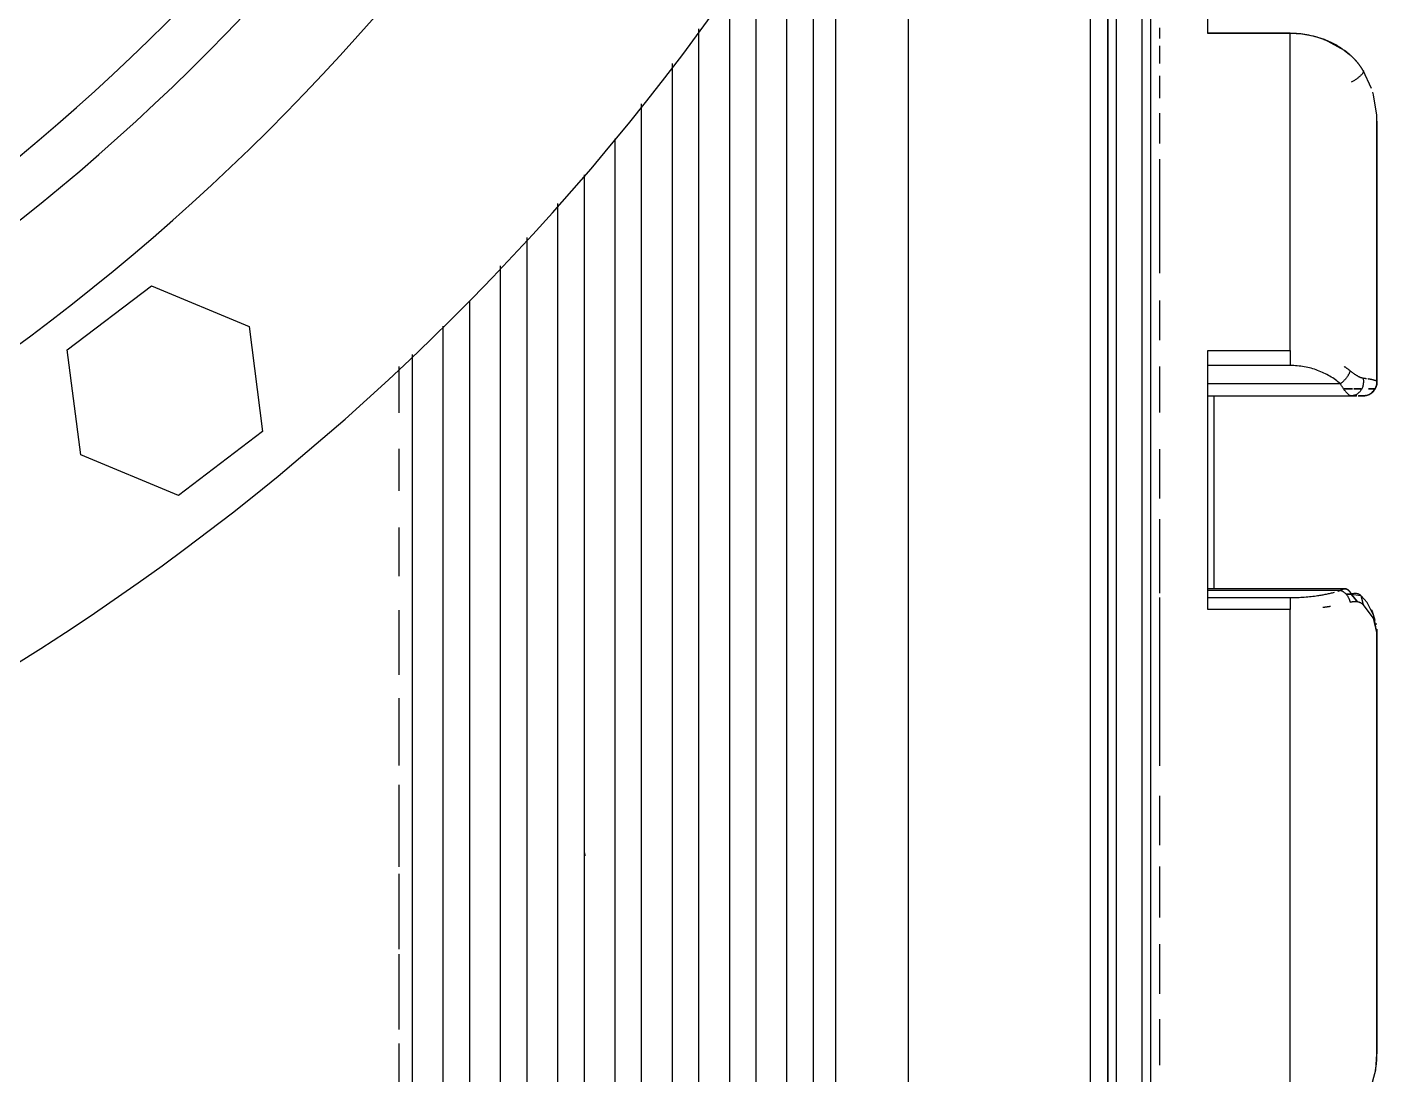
# Model space of a CAD drawing. Extents: x -181672 to 290600, y -29000 to 395522.
# Drawn here: x 10176.9 to 10272.7, y 33117.9 to 33192.2 of the extents above; entities that cross this region are included whole.
import ezdxf

# ---------------------------------------------------------------- set-up
doc = ezdxf.new("R2010")
doc.units = 0
doc.header["$LTSCALE"] = 10
doc.linetypes.add('XFM7P20PCW$0$Dashed', pattern=[2, 1, -1])

# ---------------------------------------------------------------- blocks, each defined once
blk = doc.blocks.new('XFM7P20PCW')
at = {"color": 1, "linetype": 'XFM7P20PCW$0$Dashed', "ltscale": 50}
for p, q in [((10234.27059, 33095.73835), (10234.27059, 33196.05608)), ((10228.60304, 33195.50514), (10228.60304, 33096.28929)), ((10230.78707, 33195.50654), (10230.78707, 33096.28789)), ((10232.66575, 33195.50514), (10232.66575, 33096.28929)), ((10226.72308, 33194.91619), (10226.72308, 33096.28789)), ((10239.39945, 33194.93687), (10239.39945, 33096.85756)), ((10252.3472, 33096.85756), (10252.3472, 33194.93687)), ((10254.19389, 33097.47313), (10254.19389, 33194.3213)), ((10256.01405, 33097.47313), (10256.01405, 33194.3213)), ((10253.57833, 33191.02288), (10253.57833, 33193.03025)), ((10256.62961, 33191.02288), (10256.62961, 33193.03025)), ((10260.66084, 33191.75021), (10260.66084, 33192.75654)), ((10224.54033, 33192.06409), (10224.54033, 33096.28929)), ((10257.24538, 33192.14456), (10257.24538, 33191.39422)), ((10266.50519, 33191.77168), (10260.66084, 33191.77168)), ((10266.50519, 33191.75021), (10260.66084, 33191.75021)), ((10266.50519, 33191.77168), (10266.50519, 33191.75021)), ((10266.50519, 33191.74992), (10266.50519, 33191.7714)), ((10266.50519, 33169.25421), (10266.50519, 33191.75021)), ((10257.24538, 33190.86225), (10257.24538, 33189.60593)), ((10222.66037, 33189.61432), (10222.66037, 33096.28789)), ((10253.57833, 33175.70534), (10253.57833, 33190.06653)), ((10256.62961, 33175.70534), (10256.62961, 33190.06653)), ((10257.24538, 33188.74858), (10257.24538, 33187.15742)), ((10272.27468, 33187.83787), (10271.67259, 33189.12738)), ((10271.68875, 33189.10935), (10271.67259, 33189.12738)), ((10220.47762, 33186.76434), (10220.47762, 33096.28929)), ((10257.24538, 33186.08619), (10257.24538, 33183.93685)), ((10272.66084, 33185.51237), (10272.64822, 33185.94189)), ((10272.66084, 33185.51237), (10272.66084, 33167.03232)), ((10218.59765, 33184.27877), (10218.59765, 33096.28789)), ((10257.24538, 33182.83191), (10257.24538, 33174.73546)), ((10216.41483, 33181.70697), (10216.41483, 33096.68188)), ((10214.53494, 33179.69022), (10214.53494, 33097.27279)), ((10212.35212, 33177.26443), (10212.35212, 33097.87876)), ((10210.47223, 33175.25378), (10210.47223, 33098.32378)), ((10179.76537, 33169.28886), (10185.73123, 33173.84319)), ((10185.73123, 33173.84319), (10192.65832, 33170.95377)), ((10253.57833, 33166.64056), (10253.57833, 33173.56264)), ((10256.62961, 33166.64056), (10256.62961, 33173.56264)), ((10208.28941, 33172.77605), (10208.28941, 33098.75482)), ((10257.24538, 33172.80632), (10257.24538, 33169.9949)), ((10192.65832, 33170.95377), (10193.61956, 33163.51003)), ((10206.40944, 33170.98002), (10206.40944, 33099.0449)), ((10180.72661, 33161.84511), (10179.76537, 33169.28886)), ((10260.66084, 33150.88015), (10260.66084, 33169.25421)), ((10260.66084, 33169.25421), (10266.50519, 33169.25421)), ((10266.50519, 33169.25421), (10266.50519, 33168.18133)), ((10204.22669, 33168.97467), (10204.22669, 33099.29195)), ((10203.28675, 33168.11731), (10203.28677, 33165.49506)), ((10257.24538, 33168.10943), (10257.24538, 33164.85939)), ((10266.50519, 33168.18133), (10260.66084, 33168.18133)), ((10270.07042, 33166.88346), (10260.66084, 33166.88346)), ((10272.53667, 33166.55559), (10272.36848, 33166.32575)), ((10203.28677, 33165.49505), (10203.28677, 33164.81921)), ((10260.66084, 33166.03232), (10270.83295, 33166.03232)), ((10260.66084, 33166.03232), (10270.83295, 33166.03232)), ((10261.09675, 33166.05462), (10261.09675, 33152.32413)), ((10270.83281, 33166.03232), (10271.21827, 33166.03232)), ((10271.32124, 33166.03232), (10271.65906, 33166.03232)), ((10193.61956, 33163.51003), (10187.65371, 33158.9557)), ((10253.57833, 33156.53561), (10253.57833, 33164.19275)), ((10256.62961, 33156.53561), (10256.62961, 33164.19275)), ((10187.65371, 33158.9557), (10180.72661, 33161.84511)), ((10203.28678, 33162.2624), (10203.28679, 33160.16194)), ((10257.24538, 33162.25162), (10257.24538, 33158.7464)), ((10203.28679, 33160.16193), (10203.2868, 33159.29701)), ((10257.24538, 33157.2763), (10257.24538, 33152.01998)), ((10203.28681, 33156.69488), (10203.28682, 33154.63719)), ((10203.28682, 33154.63718), (10203.28682, 33153.23692)), ((10253.57833, 33137.65639), (10253.57833, 33153.90544)), ((10256.62961, 33137.65639), (10256.62961, 33153.90544)), ((10270.37412, 33152.34248), (10260.66084, 33152.34248)), ((10260.66084, 33152.23425), (10270.07053, 33152.23425)), ((10270.37493, 33152.34124), (10270.24861, 33152.34124)), ((10270.83311, 33151.96022), (10270.49686, 33151.96022)), ((10270.49686, 33151.95927), (10270.83295, 33151.95927)), ((10270.83314, 33151.96022), (10271.24737, 33151.43014)), ((10257.24538, 33151.71145), (10257.24538, 33139.77445)), ((10260.66084, 33151.7197), (10266.50519, 33151.7197)), ((10266.50519, 33151.7197), (10266.50519, 33150.88015)), ((10203.28683, 33150.8147), (10203.28684, 33148.99504)), ((10266.50519, 33150.88015), (10260.66084, 33150.88015)), ((10266.50519, 33114.47993), (10266.50519, 33150.88015)), ((10272.60116, 33149.86772), (10272.60699, 33149.80698)), ((10272.63863, 33149.47708), (10272.66084, 33149.24552)), ((10272.66084, 33149.24625), (10272.66084, 33119.34444)), ((10203.28684, 33148.99502), (10203.28685, 33146.23934)), ((10203.28686, 33144.58688), (10203.28686, 33143.31127)), ((10203.28686, 33143.31125), (10203.28688, 33139.80715)), ((10203.28688, 33138.41848), (10203.28689, 33137.66224)), ((10203.28689, 33137.66221), (10203.28691, 33132.60828)), ((10257.24538, 33137.65675), (10257.24538, 33134.1443)), ((10253.57833, 33127.60169), (10253.57833, 33135.25882)), ((10256.62961, 33127.60169), (10256.62961, 33135.25882)), ((10203.28691, 33132.1238), (10203.28693, 33126.77046)), ((10257.24538, 33132.62236), (10257.24538, 33129.00506)), ((10257.24538, 33127.11535), (10257.24538, 33123.59638)), ((10203.28693, 33126.41706), (10203.28696, 33121.67402)), ((10253.57833, 33118.2318), (10253.57833, 33125.15388)), ((10256.62961, 33118.2318), (10256.62961, 33125.15388)), ((10203.28696, 33121.67398), (10203.28696, 33121.07589)), ((10257.24538, 33121.80076), (10257.24538, 33118.53313)), ((10203.28696, 33120.08251), (10203.28698, 33116.90298))]:
    blk.add_line(p, q, dxfattribs=at)
at = {"color": 1, "linetype": 'XFM7P20PCW$0$Dashed', "ltscale": 50, "flags": 128}
for points in [[(10253.57833, 33098.08869), (10253.57833, 33098.12694), (10253.57833, 33098.2416), (10253.57833, 33098.4325), (10253.57833, 33098.69934), (10253.57833, 33099.04168), (10253.57833, 33099.45898), (10253.57833, 33099.95058), (10253.57833, 33100.51567), (10253.57833, 33101.15337), (10253.57833, 33101.86265), (10253.57833, 33102.64238), (10253.57833, 33103.4913), (10253.57833, 33104.40806), (10253.57833, 33105.3912), (10253.57833, 33106.43914), (10253.57833, 33107.5502), (10253.57833, 33108.72261), (10253.57833, 33109.95449), (10253.57833, 33111.24388), (10253.57833, 33112.5887), (10253.57833, 33113.9868), (10253.57833, 33115.43596), (10253.57833, 33116.93385), (10253.57833, 33118.47807), (10253.57833, 33120.06616), (10253.57833, 33121.69557), (10253.57833, 33123.3637), (10253.57833, 33125.06788), (10253.57833, 33126.80538), (10253.57833, 33128.57343), (10253.57833, 33130.36919), (10253.57833, 33132.18979), (10253.57833, 33134.03231), (10253.57833, 33135.89382), (10253.57833, 33137.77134), (10253.57833, 33139.66185), (10253.57833, 33141.56234), (10253.57833, 33143.46976), (10253.57833, 33145.38107), (10253.57833, 33147.2932), (10253.57833, 33149.2031), (10253.57833, 33151.10771), (10253.57833, 33153.00399), (10253.57833, 33154.88889), (10253.57833, 33156.75941), (10253.57833, 33158.61256), (10253.57833, 33160.44536), (10253.57833, 33162.25489), (10253.57833, 33164.03824), (10253.57833, 33165.79258), (10253.57833, 33167.51509), (10253.57833, 33169.20302), (10253.57833, 33170.85366), (10253.57833, 33172.46437), (10253.57833, 33174.03259), (10253.57833, 33175.55579), (10253.57833, 33177.03154), (10253.57833, 33178.45749), (10253.57833, 33179.83135), (10253.57833, 33181.15092), (10253.57833, 33182.41409), (10253.57833, 33183.61885), (10253.57833, 33184.76325), (10253.57833, 33185.84548), (10253.57833, 33186.8638), (10253.57833, 33187.81658), (10253.57833, 33188.70231), (10253.57833, 33189.51955), (10253.57833, 33190.267), (10253.57833, 33190.94347), (10253.57833, 33191.54788), (10253.57833, 33192.07926), (10253.57833, 33192.53676), (10253.57833, 33192.91964), (10253.57833, 33193.2273), (10253.57833, 33193.45923), (10253.57833, 33193.61508), (10253.57833, 33193.69459), (10253.57833, 33193.70574)], [(10253.57833, 33193.70574), (10253.57833, 33193.6675), (10253.57833, 33193.55283), (10253.57833, 33193.36193), (10253.57833, 33193.09509), (10253.57833, 33192.75275), (10253.57833, 33192.33545), (10253.57833, 33191.84386), (10253.57833, 33191.27876), (10253.57833, 33190.64106), (10253.57833, 33189.93178), (10253.57833, 33189.15206), (10253.57833, 33188.30313), (10253.57833, 33187.38637), (10253.57833, 33186.40323), (10253.57833, 33185.35529), (10253.57833, 33184.24423), (10253.57833, 33183.07182), (10253.57833, 33181.83994), (10253.57833, 33180.55056), (10253.57833, 33179.20574), (10253.57833, 33177.80763), (10253.57833, 33176.35847), (10253.57833, 33174.86058), (10253.57833, 33173.31636), (10253.57833, 33171.72827), (10253.57833, 33170.09886), (10253.57833, 33168.43073), (10253.57833, 33166.72655), (10253.57833, 33164.98905), (10253.57833, 33163.22101), (10253.57833, 33161.42525), (10253.57833, 33159.60465), (10253.57833, 33157.76212), (10253.57833, 33155.90061), (10253.57833, 33154.02309), (10253.57833, 33152.13258), (10253.57833, 33150.23209), (10253.57833, 33148.32467), (10253.57833, 33146.41336), (10253.57833, 33144.50123), (10253.57833, 33142.59133), (10253.57833, 33140.68672), (10253.57833, 33138.79045), (10253.57833, 33136.90554), (10253.57833, 33135.03502), (10253.57833, 33133.18188), (10253.57833, 33131.34907), (10253.57833, 33129.53955), (10253.57833, 33127.75619), (10253.57833, 33126.00185), (10253.57833, 33124.27934), (10253.57833, 33122.59142), (10253.57833, 33120.94078), (10253.57833, 33119.33006), (10253.57833, 33117.76185), (10253.57833, 33116.23864), (10253.57833, 33114.76289), (10253.57833, 33113.33694), (10253.57833, 33111.96308), (10253.57833, 33110.64351), (10253.57833, 33109.38034), (10253.57833, 33108.17559), (10253.57833, 33107.03118), (10253.57833, 33105.94895), (10253.57833, 33104.93063), (10253.57833, 33103.97785), (10253.57833, 33103.09213), (10253.57833, 33102.27489), (10253.57833, 33101.52743), (10253.57833, 33100.85096), (10253.57833, 33100.24655), (10253.57833, 33099.71517), (10253.57833, 33099.25768), (10253.57833, 33098.87479), (10253.57833, 33098.56714), (10253.57833, 33098.3352), (10253.57833, 33098.17935), (10253.57833, 33098.09984), (10253.57833, 33098.08869)], [(10256.62961, 33098.08869), (10256.62961, 33098.12694), (10256.62961, 33098.2416), (10256.62961, 33098.4325), (10256.62961, 33098.69934), (10256.62961, 33099.04168), (10256.62961, 33099.45898), (10256.62961, 33099.95058), (10256.62961, 33100.51567), (10256.62961, 33101.15337), (10256.62961, 33101.86265), (10256.62961, 33102.64238), (10256.62961, 33103.4913), (10256.62961, 33104.40806), (10256.62961, 33105.3912), (10256.62961, 33106.43914), (10256.62961, 33107.5502), (10256.62961, 33108.72261), (10256.62961, 33109.95449), (10256.62961, 33111.24388), (10256.62961, 33112.5887), (10256.62961, 33113.9868), (10256.62961, 33115.43596), (10256.62961, 33116.93385), (10256.62961, 33118.47807), (10256.62961, 33120.06616), (10256.62961, 33121.69557), (10256.62961, 33123.3637), (10256.62961, 33125.06788), (10256.62961, 33126.80538), (10256.62961, 33128.57343), (10256.62961, 33130.36919), (10256.62961, 33132.18979), (10256.62961, 33134.03231), (10256.62961, 33135.89382), (10256.62961, 33137.77134), (10256.62961, 33139.66185), (10256.62961, 33141.56234), (10256.62961, 33143.46976), (10256.62961, 33145.38107), (10256.62961, 33147.2932), (10256.62961, 33149.2031), (10256.62961, 33151.10771), (10256.62961, 33153.00399), (10256.62961, 33154.88889), (10256.62961, 33156.75941), (10256.62961, 33158.61256), (10256.62961, 33160.44536), (10256.62961, 33162.25489), (10256.62961, 33164.03824), (10256.62961, 33165.79258), (10256.62961, 33167.51509), (10256.62961, 33169.20302), (10256.62961, 33170.85366), (10256.62961, 33172.46437), (10256.62961, 33174.03259), (10256.62961, 33175.55579), (10256.62961, 33177.03154), (10256.62961, 33178.45749), (10256.62961, 33179.83135), (10256.62961, 33181.15092), (10256.62961, 33182.41409), (10256.62961, 33183.61885), (10256.62961, 33184.76325), (10256.62961, 33185.84548), (10256.62961, 33186.8638), (10256.62961, 33187.81658), (10256.62961, 33188.70231), (10256.62961, 33189.51955), (10256.62961, 33190.267), (10256.62961, 33190.94347), (10256.62961, 33191.54788), (10256.62961, 33192.07926), (10256.62961, 33192.53676), (10256.62961, 33192.91964), (10256.62961, 33193.2273), (10256.62961, 33193.45923), (10256.62961, 33193.61508), (10256.62961, 33193.69459), (10256.62961, 33193.70574)], [(10266.50519, 33191.77091), (10267.31979, 33191.72197), (10268.13583, 33191.5733), (10268.90578, 33191.33191), (10270.32787, 33190.57025), (10270.72024, 33190.26347)], [(10272.64758, 33185.95266), (10272.41408, 33187.3845), (10272.35627, 33187.5861)], [(10272.66084, 33167.03232), (10272.66084, 33168.4065), (10272.66084, 33169.74467), (10272.66084, 33171.04469), (10272.66084, 33172.30448), (10272.66084, 33173.52202), (10272.66084, 33174.69537), (10272.66084, 33175.82265), (10272.66084, 33176.90206), (10272.66084, 33177.93186), (10272.66084, 33178.91042), (10272.66084, 33179.83616), (10272.66084, 33180.7076), (10272.66084, 33181.52336), (10272.66084, 33182.28212), (10272.66084, 33182.98268), (10272.66084, 33183.6239), (10272.66084, 33184.20477), (10272.66084, 33184.72436), (10272.66084, 33185.18183), (10272.66084, 33185.51237)], [(10272.66084, 33185.5122), (10272.66084, 33185.10657), (10272.66084, 33184.63821), (10272.66084, 33184.10788), (10272.66084, 33183.51641), (10272.66084, 33183.29272)], [(10271.85493, 33166.05385), (10272.05182, 33166.11132), (10272.22902, 33166.20884), (10272.38805, 33166.34535), (10272.52204, 33166.52351)], [(10271.22592, 33166.03232), (10271.12029, 33166.03232), (10270.83295, 33166.03232)], [(10271.65906, 33166.03232), (10271.61462, 33166.03232), (10271.5096, 33166.03232), (10271.3451, 33166.03232)], [(10271.26275, 33151.40958), (10271.12029, 33151.61988), (10270.83295, 33151.95927)], [(10270.83316, 33151.96023), (10271.52509, 33151.87216), (10271.67259, 33151.21695)], [(10272.66084, 33149.24625), (10272.44552, 33150.43321), (10271.953, 33151.3635), (10271.54932, 33151.8489)], [(10272.66084, 33149.24625), (10272.41408, 33150.26259), (10271.67259, 33151.21695)], [(10272.23923, 33150.85663), (10272.3118, 33150.7524), (10272.51912, 33150.11854)], [(10272.66084, 33119.34444), (10272.66084, 33120.59936), (10272.66084, 33121.89476), (10272.66084, 33123.22855), (10272.66084, 33124.5986), (10272.66084, 33126.00273), (10272.66084, 33127.43869), (10272.66084, 33128.90418), (10272.66084, 33130.39685), (10272.66084, 33131.91432), (10272.66084, 33133.45416), (10272.66084, 33135.0139), (10272.66084, 33136.59106), (10272.66084, 33138.1831), (10272.66084, 33139.78749), (10272.66084, 33141.40164), (10272.66084, 33143.023), (10272.66084, 33144.64894), (10272.66084, 33146.27689), (10272.66084, 33147.90423), (10272.66084, 33149.24625)], [(10271.68667, 33115.75487), (10272.19361, 33116.79936), (10272.56979, 33118.20369), (10272.66084, 33119.34444)]]:
    blk.add_lwpolyline(points, dxfattribs=at)
at = {"color": 1, "linetype": 'XFM7P20PCW$0$Dashed', "ltscale": 50}
for centre, radius, start, end in [((10083.66093, 33295.59722), 175.00012, 271.020483, 88.9799205), ((10083.66093, 33295.59722), 156.33989, 271.1410025, 88.8596492), ((10083.66093, 33295.59722), 149.37704, 270.5413417, 89.4585245), ((10083.66093, 33295.59722), 145.83002, 269.9999331, 89.9999331), ((10083.66093, 33295.59722), 120.96204, 269.9999331, 89.9999331), ((10271.66084, 33167.03232), 1, 281.2045804, 0), ((10200.06084, 33131.89722), 16.5, 5.1809183, 5.9201281)]:
    blk.add_arc(centre, radius, start, end, dxfattribs=at)
for points, knots in [([(10269.3492, 33191.1254), (10269.17802, 33191.20556), (10268.29281, 33191.57341), (10267.30312, 33191.75021), (10266.50519, 33191.75021)], [-0.623958349, -0.623958349, -0.623958349, -0.623958349, -0.5, 0, 0, 0, 0]), ([(10271.67259, 33189.12738), (10271.62277, 33189.20961), (10271.51829, 33189.37129), (10271.35882, 33189.58697), (10271.20531, 33189.77237), (10271.01395, 33189.9826), (10270.86408, 33190.1252), (10270.76207, 33190.21327)], [0, 0, 0, 0, 0.2, 0.4, 0.55, 0.7, 1, 1, 1, 1]), ([(10272.01459, 33167.25163), (10272.18013, 33167.22659), (10272.5262, 33167.15806), (10272.66084, 33167.08094), (10272.66084, 33167.03232)], [-0.809979413, -0.809979413, -0.809979413, -0.809979413, -0.5, 0, 0, 0, 0]), ([(10271.85515, 33166.05138), (10271.90622, 33166.0615), (10272.0064, 33166.08974), (10272.14458, 33166.15276), (10272.27264, 33166.23629), (10272.40339, 33166.35366), (10272.48313, 33166.45811), (10272.5221, 33166.52417)], [0, 0, 0, 0, 0.1875, 0.375, 0.5625, 0.75, 1, 1, 1, 1]), ([(10266.50519, 33151.7197), (10267.17863, 33151.7197), (10268.31409, 33151.80172), (10269.27878, 33152.00176), (10269.6381, 33152.10075)], [-1, -1, -1, -1, -0.5, -0.148169753, -0.148169753, -0.148169753, -0.148169753]), ([(10270.83295, 33151.95927), (10270.73757, 33152.15741), (10270.59649, 33152.30261), (10270.43601, 33152.33735), (10270.40734, 33152.34007)], [-1, -1, -1, -1, -0.5, -0.393683708, -0.393683708, -0.393683708, -0.393683708]), ([(10271.67259, 33151.21695), (10271.62277, 33151.26085), (10271.51829, 33151.33479), (10271.35882, 33151.39569), (10271.20531, 33151.42267), (10271.01395, 33151.4286), (10270.86408, 33151.40456), (10270.76207, 33151.37602)], [0, 0, 0, 0, 0.2, 0.4, 0.55, 0.7, 1, 1, 1, 1])]:
    blk.add_open_spline(points, degree=3, knots=knots, dxfattribs=at)
for points in [[(10270.76207, 33190.21327), (10270.34583, 33190.57288), (10269.87116, 33190.88049), (10269.35357, 33191.12335)], [(10271.67237, 33189.1275), (10271.73326, 33189.08129), (10271.65125, 33188.81284), (10271.06358, 33188.40924), (10270.83295, 33188.28511)], [(10270.07042, 33166.88346), (10269.61208, 33167.28276), (10268.50855, 33167.93978), (10267.18145, 33168.18133), (10266.50519, 33168.18133)], [(10270.76194, 33167.80845), (10270.71709, 33167.66767), (10270.52865, 33167.30954), (10270.21253, 33166.99276), (10270.07042, 33166.88346)], [(10270.3385, 33168.12118), (10270.48582, 33168.0221), (10270.6272, 33167.91768), (10270.76194, 33167.80845)], [(10270.76194, 33167.80845), (10270.92942, 33167.67268), (10271.26072, 33167.43695), (10271.55102, 33167.31018), (10271.67237, 33167.29634)], [(10271.67237, 33167.29634), (10271.73326, 33167.04075), (10271.65125, 33166.31486), (10271.06358, 33166.03232), (10270.83295, 33166.03232)], [(10271.67237, 33167.29634), (10271.75582, 33167.28682), (10271.83366, 33167.27712), (10271.90606, 33167.26723)], [(10270.83295, 33166.03232), (10270.73757, 33166.03232), (10270.50488, 33166.20464), (10270.21944, 33166.62383), (10270.07042, 33166.88346)], [(10270.92317, 33166.52065), (10270.72142, 33166.5202), (10270.51966, 33166.51975), (10270.31791, 33166.5193)], [(10270.3183, 33166.51871), (10270.51992, 33166.51916), (10270.72154, 33166.5196), (10270.92316, 33166.52004)], [(10271.00869, 33166.52023), (10271.18684, 33166.52062), (10271.36499, 33166.521), (10271.54314, 33166.52139)], [(10271.54315, 33166.52202), (10271.365, 33166.52162), (10271.18685, 33166.52123), (10271.0087, 33166.52084)], [(10272.5221, 33166.52417), (10272.36625, 33166.52383), (10272.21041, 33166.52348), (10272.05456, 33166.52314)], [(10272.05456, 33166.5225), (10272.21038, 33166.52284), (10272.36621, 33166.52318), (10272.52204, 33166.52351)], [(10272.52204, 33166.52351), (10272.56892, 33166.60582), (10272.63894, 33166.77293), (10272.66146, 33166.94478), (10272.66084, 33167.03182)], [(10272.66084, 33167.03232), (10272.66141, 33166.94513), (10272.63885, 33166.77315), (10272.56892, 33166.60627), (10272.5221, 33166.52417)], [(10271.85492, 33166.05447), (10271.79095, 33166.03972), (10271.72556, 33166.03232), (10271.65906, 33166.03232)], [(10271.65906, 33166.03167), (10271.72627, 33166.03168), (10271.79167, 33166.03924), (10271.85493, 33166.05385)], [(10269.88837, 33152.17431), (10269.95049, 33152.19378), (10270.01123, 33152.21377), (10270.07053, 33152.23425)], [(10270.37395, 33152.34172), (10270.27752, 33152.34214), (10270.17554, 33152.30558), (10270.07042, 33152.23295)], [(10270.07053, 33152.23425), (10270.10184, 33152.25357), (10270.16268, 33152.28752), (10270.24996, 33152.32309), (10270.32914, 33152.3424), (10270.40541, 33152.34387), (10270.49194, 33152.32783), (10270.57529, 33152.29431), (10270.64226, 33152.24098), (10270.70575, 33152.1679), (10270.77076, 33152.07546), (10270.81246, 33152.00076), (10270.83311, 33151.96022)], [(10270.07053, 33152.23425), (10270.21264, 33152.19092), (10270.52878, 33151.97324), (10270.71722, 33151.56471), (10270.76207, 33151.37602)], [(10271.52484, 33151.87117), (10271.35741, 33152.01944), (10271.06358, 33152.03599), (10270.83295, 33151.95927)], [(10269.36823, 33151.0855), (10269.19106, 33151.05846), (10269.00884, 33151.03385), (10268.82218, 33151.01185)], [(10272.52981, 33118.03878), (10272.61683, 33118.46972), (10272.66084, 33118.90908), (10272.66084, 33119.34444)]]:
    blk.add_open_spline(points, degree=3, dxfattribs=at)

msp = doc.modelspace()

# ---------------------------------------------------------------- block references
msp.add_blockref('XFM7P20PCW', (0, 0))

doc.saveas('drawing.dxf')
